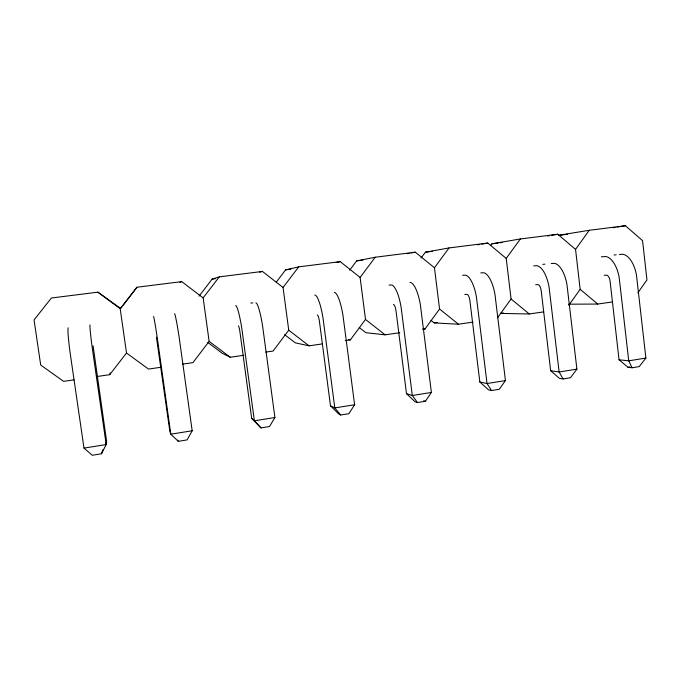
<?xml version="1.0" encoding="UTF-8"?>
<svg xmlns="http://www.w3.org/2000/svg" width="681" height="681" viewBox="0 0 681 681"><rect width="100%" height="100%" fill="white"/><g stroke="black" fill="none" stroke-linecap="round" stroke-linejoin="round"><path stroke-width="1.02" d="M93.101 345.863L106.628 441.535L106.193 444.548L101.478 453.776L92.275 455.266L83.993 448.107L70.211 353.43A28.236 1.762 81.9 0 1 68.1 328.089L68.253 327.825M101.478 453.776L102.933 449.698M97.145 376.499L109.735 374.678L110.169 372.882M90.045 324.931L89.969 325.178A28.1 1.115 81.9 0 0 92.59 350.332L106.193 444.548L83.993 448.107M105.81 443.348L106.628 441.535M174.532 313.694L174.702 313.907A27.572 1.319 81.9 0 1 179.29 338.304L192.178 430.775L187.105 439.9L178.252 441.331L170.82 434.189L169.867 431.448L156.426 337.138M182.593 364.131L192.936 362.641L209.127 341.385L203.142 297.903L181.691 281.611L136.924 287.246L123.252 305.207M255.886 302.875L256.294 303.045A27.061 3.575 82 0 1 262.696 326.727L274.92 417.513L269.514 426.536L260.993 427.923L251.672 418.389L240.035 332.651A6.682 0.741 82 0 0 238.35 325.85M334.303 292.438L334.924 292.583A26.576 5.678 82.1 0 1 343.003 315.584L354.605 404.752L348.902 413.673L340.687 415.001L338.823 414.057L330.498 405.816L319.457 321.577A6.563 1.268 82.1 0 0 317.295 314.971M393.431 304.484A6.444 1.754 82.1 0 1 396.019 310.911L406.506 393.686L415.01 401.73L417.487 402.548L425.412 401.271L431.396 392.443L420.381 304.85A26.099 7.619 82.1 0 0 410.754 282.496L409.919 282.385M637.884 292.83L646.95 279.917L642.558 240.657L625.396 225.734L589.235 230.28L558.403 235.337M568.831 305.233L580.169 289.297L575.547 249.391L589.235 230.28M480.803 272.877L483.919 272.766A25.648 9.432 82.2 0 1 494.976 294.498L505.447 380.585L499.207 389.302L491.563 390.545L488.507 389.838L479.841 381.99L469.89 300.61A6.333 2.205 82.2 0 0 466.885 294.371L464.765 294.439M497.53 317.789L511.082 298.993L506.221 258.422L520.352 238.963L557.765 234.247L575.547 249.391M422.841 329.366L424.935 329.059L439.577 309.029L434.452 267.769L449.051 247.935L487.783 243.057L506.221 258.422M490.712 245.449L491.912 243.807L520.352 238.963M345.216 340.602L350.375 339.853L365.501 319.432L360.113 277.456L375.205 257.239L415.325 252.183L434.452 267.769M421.054 258.056L425.378 252.208L449.051 247.935M349.634 270.246L356.648 260.883L375.205 257.239M199.073 296.116L212.123 279.133L219.291 276.869L262.423 271.438L283.058 287.493L288.735 330.208L273.09 351.038L265.777 352.094M551.252 263.521L554.555 263.36A25.206 11.109 82.3 0 1 566.958 284.513L576.901 369.136L570.423 377.759L563.051 378.959L559.459 378.355L550.648 370.694L541.191 290.676A6.223 2.63 82.3 0 0 537.811 284.598L535.7 284.709M283.058 287.493L298.67 266.875L340.253 261.64L360.113 277.456M276.171 282.283L285.603 269.855L298.67 266.875M203.142 297.903L219.291 276.869M109.735 374.678L126.504 352.988L120.196 308.706L97.885 292.158L51.381 298.014L34.05 319.925L40.707 365.033L63.58 381.36L74.067 379.836M136.924 287.246L120.196 308.706L121.967 306.859M619.344 254.473L622.809 254.285A24.78 12.667 82.4 0 1 636.437 274.877L645.894 358.078L639.204 366.608L632.079 367.766L627.993 367.272L619.046 359.772L610.065 281.074A6.112 3.022 82.3 0 0 606.337 275.158L604.226 275.294M179.971 282.368L181.691 281.611M259.589 272.162L262.423 271.438M336.235 262.474L340.253 261.64M407.187 253.707L409.221 253.323M411.256 252.949L415.325 252.183M477.67 244.828L479.696 244.47M481.714 244.121L487.783 243.057M547.473 235.966L549.533 235.617M551.584 235.277L557.765 234.247M612.985 227.726L615.054 227.394M617.122 227.062L625.396 225.734M627.993 367.272L630.01 366.94M192.178 430.775L170.82 434.189L157.762 341.292A27.7 0.724 81.9 0 0 153.651 316.708L153.54 316.486M274.92 417.513L254.371 420.807L251.672 418.389M354.605 404.752L334.805 407.919L330.498 405.816M431.396 392.443L412.311 395.508L406.506 393.686M505.447 380.585L487.043 383.531L479.841 381.99M576.901 369.136L559.135 371.979L550.648 370.694M645.894 358.078L628.733 360.828L619.046 359.772M160.895 367.272L148.492 369.068L126.504 352.988M207.841 342.483L222.287 353.311L230.263 357.236L243.841 355.269M284.615 334.669L295.282 342.832L309.08 345.829L322.496 343.888M359.253 327.518L365.876 332.703L385.088 334.831L399.773 332.703M430.979 320.334L434.18 322.896L458.441 324.216L472.997 322.104M503.37 312.962L500.305 313.405L529.273 313.967L543.727 311.872M568.524 304.186L597.714 304.058L612.091 301.981M434.18 322.896L437.253 322.454M212.123 279.133L215.273 278.733M285.603 269.855L290.813 269.199M356.648 260.883L362.862 260.099M425.378 252.208L432.597 251.298M491.912 243.807L498.083 243.032M500.143 242.768L502.195 242.513M559.424 235.285L567.639 234.247M614.083 255.026L616.186 254.805M601.349 256.831L605.826 256.541A24.882 12.284 82.3 0 1 619.157 277.278L628.733 360.828L632.079 367.766M542.825 264.364L544.928 264.151M533.725 265.845L536.986 265.701A25.316 10.7 82.3 0 1 549.056 286.999L559.135 371.979L563.051 378.959M462.637 275.286L465.727 275.184A25.759 8.989 82.2 0 1 476.436 297.078L487.043 383.531L491.563 390.545M389.038 285.05L391.907 285.007A26.218 7.142 82.1 0 1 401.152 307.523L412.311 395.508L417.487 402.548M250.753 303.002L252.804 302.951M422.841 328.906L424.935 329.059M348.28 339.538L350.375 339.853M314.809 295.035L315.388 295.188A26.695 5.159 82.1 0 1 323.049 318.359L334.805 407.919L340.687 415.001M423.718 400.726L425.412 401.271M97.885 292.158L120.682 308.51M235.669 305.556L236.026 305.743A27.189 3.03 82 0 1 241.976 329.604L254.371 420.807L260.993 427.923M209.127 341.385L230.263 357.236M288.735 330.208L309.08 345.829M365.501 319.432L385.088 334.831M439.577 309.029L458.441 324.216M511.082 298.993L529.273 313.967M580.169 289.297L597.714 304.058M177.784 440.113L178.252 441.331"/></g></svg>
